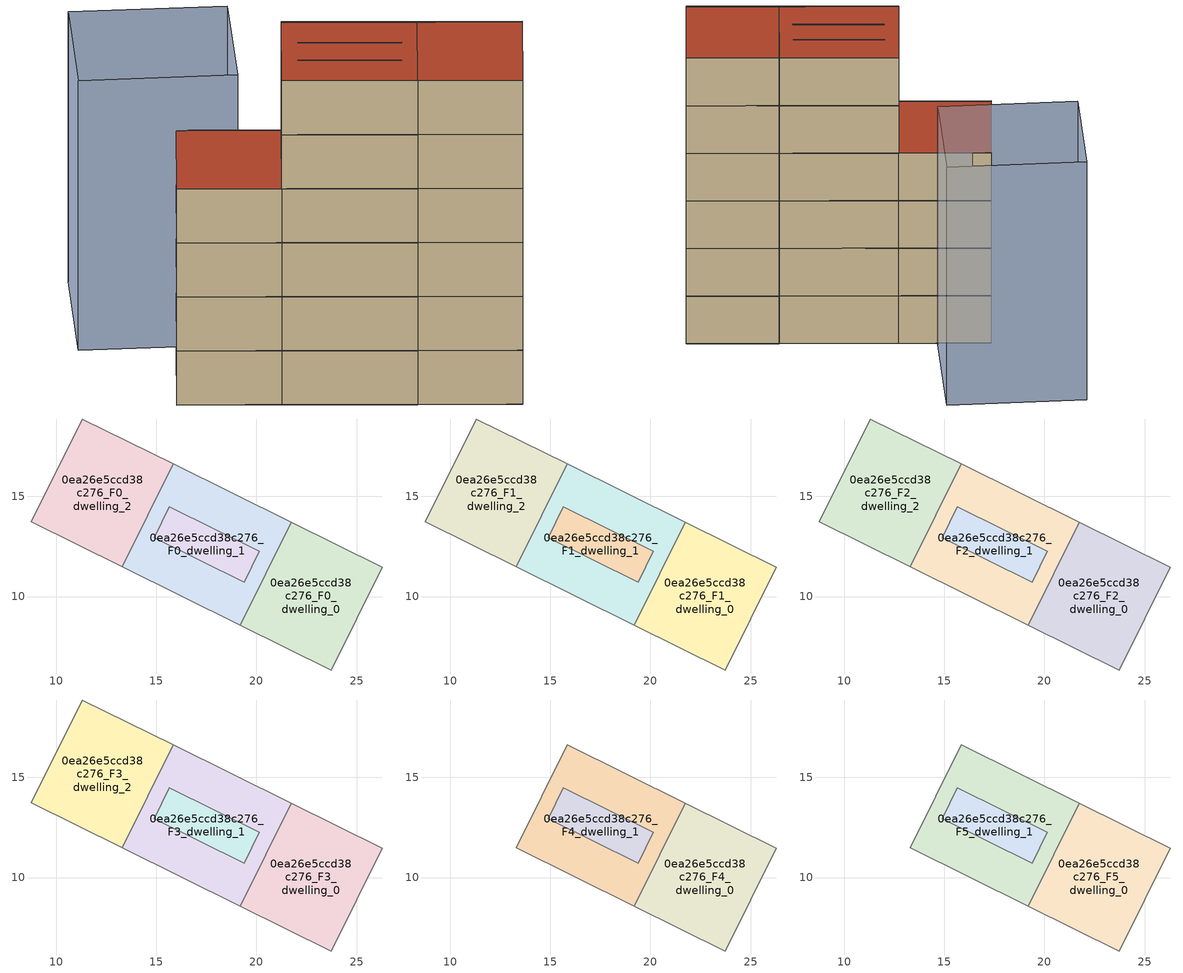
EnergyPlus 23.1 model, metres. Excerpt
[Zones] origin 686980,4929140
0ea26e5ccd38c276_F0_dwelling_0
 floor ground (EU_floor_Construction): 23.73,6.33 26.27,11.48 21.73,13.72 19.19,8.58 z0
 wall adiabatic (EU_wall_Construction): 21.73,13.72 26.27,11.48 23.73,6.33 19.19,8.58 z0:3
 wall to 0ea26e5ccd38c276_F0_dwelling_1 (EU_wall_Construction): 19.19,8.58 21.73,13.72 z0:3
0ea26e5ccd38c276_F0_dwelling_1
 floor ground (EU_floor_Construction): 19.19,8.58 21.73,13.72 15.84,16.63 13.3,11.49 z0
 wall adiabatic (EU_wall_Construction): 19.19,8.58 13.3,11.49 / 15.84,16.63 21.73,13.72 z0:3
 wall to 0ea26e5ccd38c276_F0_dwelling_2 (EU_wall_Construction): 13.3,11.49 15.84,16.63 z0:3
0ea26e5ccd38c276_F0_dwelling_2
 floor ground (EU_floor_Construction): 13.3,11.49 15.84,16.63 11.3,18.87 8.76,13.73 z0
 wall adiabatic (EU_wall_Construction): 13.3,11.49 8.76,13.73 11.3,18.87 15.84,16.63 z0:3
0ea26e5ccd38c276_F0_circulation
 floor ground (EU_floor_Construction): 19.38,10.72 20.14,12.26 15.65,14.48 14.89,12.94 z0
 wall adiabatic (EU_wall_Construction): 20.14,12.26 19.38,10.72 14.89,12.94 15.65,14.48 20.14,12.26 z0:3
0ea26e5ccd38c276_F1_dwelling_0
 floor to 0ea26e5ccd38c276_F0_dwelling_0 (EU_floor_Construction): 23.73,6.33 26.27,11.48 21.73,13.72 19.19,8.58 z3
 wall adiabatic (EU_wall_Construction): 21.73,13.72 26.27,11.48 23.73,6.33 19.19,8.58 z3:6
 wall to 0ea26e5ccd38c276_F1_dwelling_1 (EU_wall_Construction): 19.19,8.58 21.73,13.72 z3:6
0ea26e5ccd38c276_F1_dwelling_1
 floor to 0ea26e5ccd38c276_F0_dwelling_1 (EU_floor_Construction): 19.19,8.58 21.73,13.72 15.84,16.63 13.3,11.49 z3
 wall adiabatic (EU_wall_Construction): 19.19,8.58 13.3,11.49 / 15.84,16.63 21.73,13.72 z3:6
 wall to 0ea26e5ccd38c276_F1_dwelling_2 (EU_wall_Construction): 13.3,11.49 15.84,16.63 z3:6
0ea26e5ccd38c276_F1_dwelling_2
 floor to 0ea26e5ccd38c276_F0_dwelling_2 (EU_floor_Construction): 13.3,11.49 15.84,16.63 11.3,18.87 8.76,13.73 z3
 wall adiabatic (EU_wall_Construction): 13.3,11.49 8.76,13.73 11.3,18.87 15.84,16.63 z3:6
0ea26e5ccd38c276_F1_circulation
 floor to 0ea26e5ccd38c276_F0_circulation (EU_floor_Construction): 19.38,10.72 20.14,12.26 15.65,14.48 14.89,12.94 z3
 wall adiabatic (EU_wall_Construction): 20.14,12.26 19.38,10.72 14.89,12.94 15.65,14.48 20.14,12.26 z3:6
0ea26e5ccd38c276_F2_dwelling_0
 floor to 0ea26e5ccd38c276_F1_dwelling_0 (EU_floor_Construction): 23.73,6.33 26.27,11.48 21.73,13.72 19.19,8.58 z6
 wall adiabatic (EU_wall_Construction): 21.73,13.72 26.27,11.48 23.73,6.33 19.19,8.58 z6:9
 wall to 0ea26e5ccd38c276_F2_dwelling_1 (EU_wall_Construction): 19.19,8.58 21.73,13.72 z6:9
0ea26e5ccd38c276_F2_dwelling_1
 floor to 0ea26e5ccd38c276_F1_dwelling_1 (EU_floor_Construction): 19.19,8.58 21.73,13.72 15.84,16.63 13.3,11.49 z6
 wall adiabatic (EU_wall_Construction): 19.19,8.58 13.3,11.49 / 15.84,16.63 21.73,13.72 z6:9
 wall to 0ea26e5ccd38c276_F2_dwelling_2 (EU_wall_Construction): 13.3,11.49 15.84,16.63 z6:9
0ea26e5ccd38c276_F2_dwelling_2
 floor to 0ea26e5ccd38c276_F1_dwelling_2 (EU_floor_Construction): 13.3,11.49 15.84,16.63 11.3,18.87 8.76,13.73 z6
 wall adiabatic (EU_wall_Construction): 13.3,11.49 8.76,13.73 11.3,18.87 15.84,16.63 z6:9
0ea26e5ccd38c276_F2_circulation
 floor to 0ea26e5ccd38c276_F1_circulation (EU_floor_Construction): 19.38,10.72 20.14,12.26 15.65,14.48 14.89,12.94 z6
 wall adiabatic (EU_wall_Construction): 20.14,12.26 19.38,10.72 14.89,12.94 15.65,14.48 20.14,12.26 z6:9
0ea26e5ccd38c276_F3_dwelling_0
 floor to 0ea26e5ccd38c276_F2_dwelling_0 (EU_floor_Construction): 23.73,6.33 26.27,11.48 21.73,13.72 19.19,8.58 z9
 wall adiabatic (EU_wall_Construction): 21.73,13.72 26.27,11.48 23.73,6.33 19.19,8.58 z9:12
 wall to 0ea26e5ccd38c276_F3_dwelling_1 (EU_wall_Construction): 19.19,8.58 21.73,13.72 z9:12
0ea26e5ccd38c276_F3_dwelling_1
 floor to 0ea26e5ccd38c276_F2_dwelling_1 (EU_floor_Construction): 19.19,8.58 21.73,13.72 15.84,16.63 13.3,11.49 z9
 wall adiabatic (EU_wall_Construction): 19.19,8.58 13.3,11.49 / 15.84,16.63 21.73,13.72 z9:12
 wall to 0ea26e5ccd38c276_F3_dwelling_2 (EU_wall_Construction): 13.3,11.49 15.84,16.63 z9:12
0ea26e5ccd38c276_F3_dwelling_2
 floor to 0ea26e5ccd38c276_F2_dwelling_2 (EU_floor_Construction): 13.3,11.49 15.84,16.63 11.3,18.87 8.76,13.73 z9
 wall adiabatic (EU_wall_Construction): 13.3,11.49 8.76,13.73 11.3,18.87 15.84,16.63 z9:12
 roof outside (EU_roof_Construction): 15.84,16.63 13.3,11.49 8.76,13.73 11.3,18.87 z12
0ea26e5ccd38c276_F3_circulation
 floor to 0ea26e5ccd38c276_F2_circulation (EU_floor_Construction): 19.38,10.72 20.14,12.26 15.65,14.48 14.89,12.94 z9
 wall adiabatic (EU_wall_Construction): 20.14,12.26 19.38,10.72 14.89,12.94 15.65,14.48 20.14,12.26 z9:12
0ea26e5ccd38c276_F4_dwelling_0
 floor to 0ea26e5ccd38c276_F3_dwelling_0 (EU_floor_Construction): 23.73,6.33 26.27,11.48 21.73,13.72 19.19,8.58 z12
 wall adiabatic (EU_wall_Construction): 21.73,13.72 26.27,11.48 23.73,6.33 19.19,8.58 z12:15
 wall to 0ea26e5ccd38c276_F4_dwelling_1 (EU_wall_Construction): 19.19,8.58 21.73,13.72 z12:15
0ea26e5ccd38c276_F4_dwelling_1
 floor to 0ea26e5ccd38c276_F3_dwelling_1 (EU_floor_Construction): 19.19,8.58 21.73,13.72 15.84,16.63 13.3,11.49 z12
 wall adiabatic (EU_wall_Construction): 19.19,8.58 13.3,11.49 15.84,16.63 21.73,13.72 z12:15
0ea26e5ccd38c276_F4_circulation
 floor to 0ea26e5ccd38c276_F3_circulation (EU_floor_Construction): 19.38,10.72 20.14,12.26 15.65,14.48 14.89,12.94 z12
 wall adiabatic (EU_wall_Construction): 20.14,12.26 19.38,10.72 14.89,12.94 15.65,14.48 20.14,12.26 z12:15
0ea26e5ccd38c276_F5_dwelling_0
 floor to 0ea26e5ccd38c276_F4_dwelling_0 (EU_floor_Construction): 23.73,6.33 26.27,11.48 21.73,13.72 19.19,8.58 z15
 wall adiabatic (EU_wall_Construction): 21.73,13.72 26.27,11.48 23.73,6.33 19.19,8.58 z15:18
 wall to 0ea26e5ccd38c276_F5_dwelling_1 (EU_wall_Construction): 19.19,8.58 21.73,13.72 z15:18
 roof outside (EU_roof_Construction): 26.27,11.48 23.73,6.33 19.19,8.58 21.73,13.72 z18
0ea26e5ccd38c276_F5_dwelling_1
 floor to 0ea26e5ccd38c276_F4_dwelling_1 (EU_floor_Construction): 19.19,8.58 21.73,13.72 15.84,16.63 13.3,11.49 z15
 wall adiabatic (EU_wall_Construction): 19.19,8.58 13.3,11.49 15.84,16.63 21.73,13.72 z15:18
 roof outside (EU_roof_Construction): 21.73,13.72 19.19,8.58 13.3,11.49 15.84,16.63 z18
0ea26e5ccd38c276_F5_circulation
 floor to 0ea26e5ccd38c276_F4_circulation (EU_floor_Construction): 19.38,10.72 20.14,12.26 15.65,14.48 14.89,12.94 z15
 wall adiabatic (EU_wall_Construction): 20.14,12.26 19.38,10.72 14.89,12.94 15.65,14.48 20.14,12.26 z15:18
 roof outside (EU_roof_Construction): 20.14,12.26 19.38,10.72 14.89,12.94 15.65,14.48 z18
shading: 14.01,17.68 6.88,20.6 / 6.88,20.6 9.41,26.79 / 9.41,26.79 16.54,23.88 / 16.54,23.88 14.01,17.68 z0:15
[Building]
EU S2 Campaign: North Axis=0; Terrain=City; Solar Distribution=FullExterior
[Site:Location]
Bologna: Latitude=44.5; Longitude=11.25; Time Zone=1; Elevation=37
[SizingPeriod:WeatherFileDays]
AnnualSizingPeriod: Begin Month=1; Begin Day of Month=1; End Month=12; End Day of Month=31; Day of Week for Start Day=Monday; Use Weather File Daylight Saving Period=No; Use Weather File Rain and Snow Indicators=No
[MATERIAL]
EU_InternalMass_Material: Roughness=MediumRough; Thickness=0.1; Conductivity=1; Density=1800; Specific Heat=900; Thermal Absorptance=0.9; Solar Absorptance=0.7; Visible Absorptance=0.7
[MATERIAL:NOMASS] Roughness=MediumRough; Thermal Absorptance=0.9; Solar Absorptance=0.7; Visible Absorptance=0.7
Name | Thermal Resistance
EU_wall_NoMass | 0.905828
EU_roof_NoMass | 0.37593
EU_floor_NoMass | 0.67114
[CONSTRUCTION]
EU_wall_Construction: EU_wall_NoMass
EU_roof_Construction: EU_roof_NoMass
EU_floor_Construction: EU_floor_NoMass
EU_InternalMass_Construction: EU_InternalMass_Material
[ZONE] Type=1; Multiplier=1; Ceiling Height=autocalculate; Floor Area=autocalculate; Part of Total Floor Area=Yes
Name | Volume
0ea26e5ccd38c276_F0_dwelling_0; 0ea26e5ccd38c276_F1_dwelling_0; 0ea26e5ccd38c276_F2_dwelling_0; 0ea26e5ccd38c276_F3_dwelling_0; 0ea26e5ccd38c276_F4_dwelling_0; 0ea26e5ccd38c276_F5_dwelling_0 | 87.1641
0ea26e5ccd38c276_F0_dwelling_1; 0ea26e5ccd38c276_F1_dwelling_1; 0ea26e5ccd38c276_F2_dwelling_1; 0ea26e5ccd38c276_F3_dwelling_1; 0ea26e5ccd38c276_F4_dwelling_1; 0ea26e5ccd38c276_F5_dwelling_1 | 113.012
0ea26e5ccd38c276_F0_dwelling_2; 0ea26e5ccd38c276_F1_dwelling_2; 0ea26e5ccd38c276_F2_dwelling_2; 0ea26e5ccd38c276_F3_dwelling_2 | 87.156
0ea26e5ccd38c276_F0_circulation; 0ea26e5ccd38c276_F1_circulation; 0ea26e5ccd38c276_F2_circulation; 0ea26e5ccd38c276_F3_circulation; 0ea26e5ccd38c276_F4_circulation; 0ea26e5ccd38c276_F5_circulation | 25.864
[INTERNALMASS] Construction=EU_InternalMass_Construction
Name | Zone or ZoneList | Surface Area
0ea26e5ccd38c276_F0_dwelling_0_EU_InternalMass | 0ea26e5ccd38c276_F0_dwelling_0 | 29.0529
0ea26e5ccd38c276_F0_dwelling_1_EU_InternalMass | 0ea26e5ccd38c276_F0_dwelling_1 | 29.0529
0ea26e5ccd38c276_F0_dwelling_2_EU_InternalMass | 0ea26e5ccd38c276_F0_dwelling_2 | 29.0529
0ea26e5ccd38c276_F1_dwelling_0_EU_InternalMass | 0ea26e5ccd38c276_F1_dwelling_0 | 29.0529
0ea26e5ccd38c276_F1_dwelling_1_EU_InternalMass | 0ea26e5ccd38c276_F1_dwelling_1 | 29.0529
0ea26e5ccd38c276_F1_dwelling_2_EU_InternalMass | 0ea26e5ccd38c276_F1_dwelling_2 | 29.0529
0ea26e5ccd38c276_F2_dwelling_0_EU_InternalMass | 0ea26e5ccd38c276_F2_dwelling_0 | 29.0529
0ea26e5ccd38c276_F2_dwelling_1_EU_InternalMass | 0ea26e5ccd38c276_F2_dwelling_1 | 29.0529
0ea26e5ccd38c276_F2_dwelling_2_EU_InternalMass | 0ea26e5ccd38c276_F2_dwelling_2 | 29.0529
0ea26e5ccd38c276_F3_dwelling_0_EU_InternalMass | 0ea26e5ccd38c276_F3_dwelling_0 | 29.0529
0ea26e5ccd38c276_F3_dwelling_1_EU_InternalMass | 0ea26e5ccd38c276_F3_dwelling_1 | 29.0529
0ea26e5ccd38c276_F3_dwelling_2_EU_InternalMass | 0ea26e5ccd38c276_F3_dwelling_2 | 29.0529
0ea26e5ccd38c276_F4_dwelling_0_EU_InternalMass | 0ea26e5ccd38c276_F4_dwelling_0 | 43.5793
0ea26e5ccd38c276_F4_dwelling_1_EU_InternalMass | 0ea26e5ccd38c276_F4_dwelling_1 | 43.5793
0ea26e5ccd38c276_F5_dwelling_0_EU_InternalMass | 0ea26e5ccd38c276_F5_dwelling_0 | 43.5793
0ea26e5ccd38c276_F5_dwelling_1_EU_InternalMass | 0ea26e5ccd38c276_F5_dwelling_1 | 43.5793
[OTHEREQUIPMENT] Fuel Type=Electricity; Design Level Calculation Method=Watts/Area; Power per Zone Floor Area=1; Fraction Latent=0; Fraction Radiant=0; Fraction Lost=0; Carbon Dioxide Generation Rate=0; EndUse Subcategory=EU_Step8_InternalGains
Name | Zone or ZoneList or Space or SpaceList | Schedule
EU_Step8_InternalGain_0ea26e5ccd38c276_F0_dwelling_0_f000 | 0ea26e5ccd38c276_F0_dwelling_0 | EU_Step8_GainSchedule_0ea26e5ccd38c276_F0_dwelling_0_f000
EU_Step8_InternalGain_0ea26e5ccd38c276_F0_dwelling_1_f000 | 0ea26e5ccd38c276_F0_dwelling_1 | EU_Step8_GainSchedule_0ea26e5ccd38c276_F0_dwelling_1_f000
EU_Step8_InternalGain_0ea26e5ccd38c276_F0_dwelling_2_f000 | 0ea26e5ccd38c276_F0_dwelling_2 | EU_Step8_GainSchedule_0ea26e5ccd38c276_F0_dwelling_2_f000
EU_Step8_InternalGain_0ea26e5ccd38c276_F1_dwelling_0_f000 | 0ea26e5ccd38c276_F1_dwelling_0 | EU_Step8_GainSchedule_0ea26e5ccd38c276_F1_dwelling_0_f000
EU_Step8_InternalGain_0ea26e5ccd38c276_F1_dwelling_1_f000 | 0ea26e5ccd38c276_F1_dwelling_1 | EU_Step8_GainSchedule_0ea26e5ccd38c276_F1_dwelling_1_f000
EU_Step8_InternalGain_0ea26e5ccd38c276_F1_dwelling_2_f000 | 0ea26e5ccd38c276_F1_dwelling_2 | EU_Step8_GainSchedule_0ea26e5ccd38c276_F1_dwelling_2_f000
EU_Step8_InternalGain_0ea26e5ccd38c276_F2_dwelling_0_f000 | 0ea26e5ccd38c276_F2_dwelling_0 | EU_Step8_GainSchedule_0ea26e5ccd38c276_F2_dwelling_0_f000
EU_Step8_InternalGain_0ea26e5ccd38c276_F2_dwelling_1_f000 | 0ea26e5ccd38c276_F2_dwelling_1 | EU_Step8_GainSchedule_0ea26e5ccd38c276_F2_dwelling_1_f000
EU_Step8_InternalGain_0ea26e5ccd38c276_F2_dwelling_2_f000 | 0ea26e5ccd38c276_F2_dwelling_2 | EU_Step8_GainSchedule_0ea26e5ccd38c276_F2_dwelling_2_f000
EU_Step8_InternalGain_0ea26e5ccd38c276_F3_dwelling_0_f000 | 0ea26e5ccd38c276_F3_dwelling_0 | EU_Step8_GainSchedule_0ea26e5ccd38c276_F3_dwelling_0_f000
EU_Step8_InternalGain_0ea26e5ccd38c276_F3_dwelling_1_f000 | 0ea26e5ccd38c276_F3_dwelling_1 | EU_Step8_GainSchedule_0ea26e5ccd38c276_F3_dwelling_1_f000
EU_Step8_InternalGain_0ea26e5ccd38c276_F3_dwelling_2_f000 | 0ea26e5ccd38c276_F3_dwelling_2 | EU_Step8_GainSchedule_0ea26e5ccd38c276_F3_dwelling_2_f000
EU_Step8_InternalGain_0ea26e5ccd38c276_F4_dwelling_0_f000 | 0ea26e5ccd38c276_F4_dwelling_0 | EU_Step8_GainSchedule_0ea26e5ccd38c276_F4_dwelling_0_f000
EU_Step8_InternalGain_0ea26e5ccd38c276_F4_dwelling_1_f000 | 0ea26e5ccd38c276_F4_dwelling_1 | EU_Step8_GainSchedule_0ea26e5ccd38c276_F4_dwelling_1_f000
EU_Step8_InternalGain_0ea26e5ccd38c276_F5_dwelling_0_f000 | 0ea26e5ccd38c276_F5_dwelling_0 | EU_Step8_GainSchedule_0ea26e5ccd38c276_F5_dwelling_0_f000
EU_Step8_InternalGain_0ea26e5ccd38c276_F5_dwelling_1_f000 | 0ea26e5ccd38c276_F5_dwelling_1 | EU_Step8_GainSchedule_0ea26e5ccd38c276_F5_dwelling_1_f000
[ZONEINFILTRATION:DESIGNFLOWRATE] Schedule=EU_AlwaysOn; Design Flow Rate Calculation Method=Flow/Area; Flow Rate per Floor Area=0.0005; Constant Term Coefficient=1; Temperature Term Coefficient=0; Velocity Term Coefficient=0; Velocity Squared Term Coefficient=0
Name | Zone or ZoneList or Space or SpaceList
EU_Circulation_Infiltration_0ea26e5ccd38c276_F0_circulation | 0ea26e5ccd38c276_F0_circulation
EU_Circulation_Infiltration_0ea26e5ccd38c276_F1_circulation | 0ea26e5ccd38c276_F1_circulation
EU_Circulation_Infiltration_0ea26e5ccd38c276_F2_circulation | 0ea26e5ccd38c276_F2_circulation
EU_Circulation_Infiltration_0ea26e5ccd38c276_F3_circulation | 0ea26e5ccd38c276_F3_circulation
EU_Circulation_Infiltration_0ea26e5ccd38c276_F4_circulation | 0ea26e5ccd38c276_F4_circulation
EU_Circulation_Infiltration_0ea26e5ccd38c276_F5_circulation | 0ea26e5ccd38c276_F5_circulation
[ZONEVENTILATION:DESIGNFLOWRATE] Schedule=EU_AlwaysOn; Design Flow Rate Calculation Method=AirChanges/Hour; Air Changes per Hour=0.73129; Ventilation Type=Natural; Fan Pressure Rise=0; Fan Total Efficiency=1; Constant Term Coefficient=1; Temperature Term Coefficient=0; Velocity Term Coefficient=0; Velocity Squared Term Coefficient=0; Minimum Indoor Temperature=-100; Maximum Indoor Temperature=100; Delta Temperature=-100; Minimum Outdoor Temperature=-100; Maximum Outdoor Temperature=100; Maximum Wind Speed=40
Name | Zone or ZoneList or Space or SpaceList
EU_ConstantAir_0ea26e5ccd38c276_F0_dwelling_0 | 0ea26e5ccd38c276_F0_dwelling_0
EU_ConstantAir_0ea26e5ccd38c276_F0_dwelling_1 | 0ea26e5ccd38c276_F0_dwelling_1
EU_ConstantAir_0ea26e5ccd38c276_F0_dwelling_2 | 0ea26e5ccd38c276_F0_dwelling_2
EU_ConstantAir_0ea26e5ccd38c276_F1_dwelling_0 | 0ea26e5ccd38c276_F1_dwelling_0
EU_ConstantAir_0ea26e5ccd38c276_F1_dwelling_1 | 0ea26e5ccd38c276_F1_dwelling_1
EU_ConstantAir_0ea26e5ccd38c276_F1_dwelling_2 | 0ea26e5ccd38c276_F1_dwelling_2
EU_ConstantAir_0ea26e5ccd38c276_F2_dwelling_0 | 0ea26e5ccd38c276_F2_dwelling_0
EU_ConstantAir_0ea26e5ccd38c276_F2_dwelling_1 | 0ea26e5ccd38c276_F2_dwelling_1
EU_ConstantAir_0ea26e5ccd38c276_F2_dwelling_2 | 0ea26e5ccd38c276_F2_dwelling_2
EU_ConstantAir_0ea26e5ccd38c276_F3_dwelling_0 | 0ea26e5ccd38c276_F3_dwelling_0
EU_ConstantAir_0ea26e5ccd38c276_F3_dwelling_1 | 0ea26e5ccd38c276_F3_dwelling_1
EU_ConstantAir_0ea26e5ccd38c276_F3_dwelling_2 | 0ea26e5ccd38c276_F3_dwelling_2
EU_ConstantAir_0ea26e5ccd38c276_F4_dwelling_0 | 0ea26e5ccd38c276_F4_dwelling_0
EU_ConstantAir_0ea26e5ccd38c276_F4_dwelling_1 | 0ea26e5ccd38c276_F4_dwelling_1
EU_ConstantAir_0ea26e5ccd38c276_F5_dwelling_0 | 0ea26e5ccd38c276_F5_dwelling_0
EU_ConstantAir_0ea26e5ccd38c276_F5_dwelling_1 | 0ea26e5ccd38c276_F5_dwelling_1
[HVACTEMPLATE:THERMOSTAT] Constant Heating Setpoint=20; Constant Cooling Setpoint=50
EU_HeatOnly_0ea26e5ccd38c276_F0_dwelling_0; EU_HeatOnly_0ea26e5ccd38c276_F0_dwelling_1; EU_HeatOnly_0ea26e5ccd38c276_F0_dwelling_2; EU_HeatOnly_0ea26e5ccd38c276_F1_dwelling_0; EU_HeatOnly_0ea26e5ccd38c276_F1_dwelling_1; EU_HeatOnly_0ea26e5ccd38c276_F1_dwelling_2; EU_HeatOnly_0ea26e5ccd38c276_F2_dwelling_0; EU_HeatOnly_0ea26e5ccd38c276_F2_dwelling_1; EU_HeatOnly_0ea26e5ccd38c276_F2_dwelling_2; EU_HeatOnly_0ea26e5ccd38c276_F3_dwelling_0; EU_HeatOnly_0ea26e5ccd38c276_F3_dwelling_1; EU_HeatOnly_0ea26e5ccd38c276_F3_dwelling_2; EU_HeatOnly_0ea26e5ccd38c276_F4_dwelling_0; EU_HeatOnly_0ea26e5ccd38c276_F4_dwelling_1; EU_HeatOnly_0ea26e5ccd38c276_F5_dwelling_0; EU_HeatOnly_0ea26e5ccd38c276_F5_dwelling_1
[HVACTEMPLATE:ZONE:IDEALLOADSAIRSYSTEM] System Availability Schedule=EU_AlwaysOn; Maximum Heating Supply Air Temperature=50; Minimum Cooling Supply Air Temperature=13; Maximum Heating Supply Air Humidity Ratio=0.0156; Minimum Cooling Supply Air Humidity Ratio=0.0077; Heating Limit=NoLimit; Cooling Limit=NoLimit; Heating Availability Schedule=EU_AlwaysOn; Cooling Availability Schedule=EU_CoolingOff; Dehumidification Control Type=ConstantSensibleHeatRatio; Cooling Sensible Heat Ratio=0.7; Dehumidification Setpoint=60; Humidification Control Type=None; Humidification Setpoint=30; Outdoor Air Method=None; Outdoor Air Flow Rate per Person=0.00944; Outdoor Air Flow Rate per Zone Floor Area=0; Outdoor Air Flow Rate per Zone=0; Demand Controlled Ventilation Type=None; Outdoor Air Economizer Type=NoEconomizer; Heat Recovery Type=None; Sensible Heat Recovery Effectiveness=0.7; Latent Heat Recovery Effectiveness=0.65
Name | Template Thermostat
0ea26e5ccd38c276_F0_dwelling_0 | EU_HeatOnly_0ea26e5ccd38c276_F0_dwelling_0
0ea26e5ccd38c276_F0_dwelling_1 | EU_HeatOnly_0ea26e5ccd38c276_F0_dwelling_1
0ea26e5ccd38c276_F0_dwelling_2 | EU_HeatOnly_0ea26e5ccd38c276_F0_dwelling_2
0ea26e5ccd38c276_F1_dwelling_0 | EU_HeatOnly_0ea26e5ccd38c276_F1_dwelling_0
0ea26e5ccd38c276_F1_dwelling_1 | EU_HeatOnly_0ea26e5ccd38c276_F1_dwelling_1
0ea26e5ccd38c276_F1_dwelling_2 | EU_HeatOnly_0ea26e5ccd38c276_F1_dwelling_2
0ea26e5ccd38c276_F2_dwelling_0 | EU_HeatOnly_0ea26e5ccd38c276_F2_dwelling_0
0ea26e5ccd38c276_F2_dwelling_1 | EU_HeatOnly_0ea26e5ccd38c276_F2_dwelling_1
0ea26e5ccd38c276_F2_dwelling_2 | EU_HeatOnly_0ea26e5ccd38c276_F2_dwelling_2
0ea26e5ccd38c276_F3_dwelling_0 | EU_HeatOnly_0ea26e5ccd38c276_F3_dwelling_0
0ea26e5ccd38c276_F3_dwelling_1 | EU_HeatOnly_0ea26e5ccd38c276_F3_dwelling_1
0ea26e5ccd38c276_F3_dwelling_2 | EU_HeatOnly_0ea26e5ccd38c276_F3_dwelling_2
0ea26e5ccd38c276_F4_dwelling_0 | EU_HeatOnly_0ea26e5ccd38c276_F4_dwelling_0
0ea26e5ccd38c276_F4_dwelling_1 | EU_HeatOnly_0ea26e5ccd38c276_F4_dwelling_1
0ea26e5ccd38c276_F5_dwelling_0 | EU_HeatOnly_0ea26e5ccd38c276_F5_dwelling_0
0ea26e5ccd38c276_F5_dwelling_1 | EU_HeatOnly_0ea26e5ccd38c276_F5_dwelling_1
[SIZING:ZONE] Zone Cooling Design Supply Air Temperature Input Method=SupplyAirTemperature; Zone Cooling Design Supply Air Temperature=13; Zone Heating Design Supply Air Temperature Input Method=SupplyAirTemperature; Zone Heating Design Supply Air Temperature=50; Zone Cooling Design Supply Air Humidity Ratio=0.008; Zone Heating Design Supply Air Humidity Ratio=0.008; Cooling Design Air Flow Method=DesignDay; Cooling Design Air Flow Rate=0; Cooling Minimum Air Flow per Zone Floor Area=0.000762; Cooling Minimum Air Flow=0; Cooling Minimum Air Flow Fraction=0.2; Heating Design Air Flow Method=DesignDay; Heating Design Air Flow Rate=0; Heating Maximum Air Flow per Zone Floor Area=0.002032; Heating Maximum Air Flow=0.141576; Heating Maximum Air Flow Fraction=0.3; Account for Dedicated Outdoor Air System=No; Dedicated Outdoor Air System Control Strategy=NeutralSupplyAir; Dedicated Outdoor Air Low Setpoint Temperature for Design=autosize; Dedicated Outdoor Air High Setpoint Temperature for Design=autosize; Zone Load Sizing Method=Sensible Load Only No Latent Load; Zone Latent Cooling Design Supply Air Humidity Ratio Input Method=HumidityRatioDifference; Zone Cooling Design Supply Air Humidity Ratio Difference=0.005; Zone Latent Heating Design Supply Air Humidity Ratio Input Method=HumidityRatioDifference; Zone Humidification Design Supply Air Humidity Ratio Difference=0.005
0ea26e5ccd38c276_F0_dwelling_0; 0ea26e5ccd38c276_F0_dwelling_1; 0ea26e5ccd38c276_F0_dwelling_2; 0ea26e5ccd38c276_F1_dwelling_0; 0ea26e5ccd38c276_F1_dwelling_1; 0ea26e5ccd38c276_F1_dwelling_2; 0ea26e5ccd38c276_F2_dwelling_0; 0ea26e5ccd38c276_F2_dwelling_1; 0ea26e5ccd38c276_F2_dwelling_2; 0ea26e5ccd38c276_F3_dwelling_0; 0ea26e5ccd38c276_F3_dwelling_1; 0ea26e5ccd38c276_F3_dwelling_2; 0ea26e5ccd38c276_F4_dwelling_0; 0ea26e5ccd38c276_F4_dwelling_1; 0ea26e5ccd38c276_F5_dwelling_0; 0ea26e5ccd38c276_F5_dwelling_1
[SCHEDULE:CONSTANT]
Name | Hourly Value
EU_AlwaysOn | 1
EU_CoolingOff | 0
[SCHEDULE:FILE] Column Number=1; Rows to Skip at Top=0; Number of Hours of Data=8760; Column Separator=Comma; Interpolate to Timestep=No; Minutes per Item=60; Adjust Schedule for Daylight Savings=Yes
Name | File
EU_Step8_GainSchedule_0ea26e5ccd38c276_F0_dwelling_0_f000 | ../../schedules/0ea26e5ccd38c276/0ea26e5ccd38c276_F0_dwelling_0_f000_gain.csv
EU_Step8_GainSchedule_0ea26e5ccd38c276_F0_dwelling_1_f000 | ../../schedules/0ea26e5ccd38c276/0ea26e5ccd38c276_F0_dwelling_1_f000_gain.csv
EU_Step8_GainSchedule_0ea26e5ccd38c276_F0_dwelling_2_f000 | ../../schedules/0ea26e5ccd38c276/0ea26e5ccd38c276_F0_dwelling_2_f000_gain.csv
EU_Step8_GainSchedule_0ea26e5ccd38c276_F1_dwelling_0_f000 | ../../schedules/0ea26e5ccd38c276/0ea26e5ccd38c276_F1_dwelling_0_f000_gain.csv
EU_Step8_GainSchedule_0ea26e5ccd38c276_F1_dwelling_1_f000 | ../../schedules/0ea26e5ccd38c276/0ea26e5ccd38c276_F1_dwelling_1_f000_gain.csv
EU_Step8_GainSchedule_0ea26e5ccd38c276_F1_dwelling_2_f000 | ../../schedules/0ea26e5ccd38c276/0ea26e5ccd38c276_F1_dwelling_2_f000_gain.csv
EU_Step8_GainSchedule_0ea26e5ccd38c276_F2_dwelling_0_f000 | ../../schedules/0ea26e5ccd38c276/0ea26e5ccd38c276_F2_dwelling_0_f000_gain.csv
EU_Step8_GainSchedule_0ea26e5ccd38c276_F2_dwelling_1_f000 | ../../schedules/0ea26e5ccd38c276/0ea26e5ccd38c276_F2_dwelling_1_f000_gain.csv
EU_Step8_GainSchedule_0ea26e5ccd38c276_F2_dwelling_2_f000 | ../../schedules/0ea26e5ccd38c276/0ea26e5ccd38c276_F2_dwelling_2_f000_gain.csv
EU_Step8_GainSchedule_0ea26e5ccd38c276_F3_dwelling_0_f000 | ../../schedules/0ea26e5ccd38c276/0ea26e5ccd38c276_F3_dwelling_0_f000_gain.csv
EU_Step8_GainSchedule_0ea26e5ccd38c276_F3_dwelling_1_f000 | ../../schedules/0ea26e5ccd38c276/0ea26e5ccd38c276_F3_dwelling_1_f000_gain.csv
EU_Step8_GainSchedule_0ea26e5ccd38c276_F3_dwelling_2_f000 | ../../schedules/0ea26e5ccd38c276/0ea26e5ccd38c276_F3_dwelling_2_f000_gain.csv
EU_Step8_GainSchedule_0ea26e5ccd38c276_F4_dwelling_0_f000 | ../../schedules/0ea26e5ccd38c276/0ea26e5ccd38c276_F4_dwelling_0_f000_gain.csv
EU_Step8_GainSchedule_0ea26e5ccd38c276_F4_dwelling_1_f000 | ../../schedules/0ea26e5ccd38c276/0ea26e5ccd38c276_F4_dwelling_1_f000_gain.csv
EU_Step8_GainSchedule_0ea26e5ccd38c276_F5_dwelling_0_f000 | ../../schedules/0ea26e5ccd38c276/0ea26e5ccd38c276_F5_dwelling_0_f000_gain.csv
EU_Step8_GainSchedule_0ea26e5ccd38c276_F5_dwelling_1_f000 | ../../schedules/0ea26e5ccd38c276/0ea26e5ccd38c276_F5_dwelling_1_f000_gain.csv
